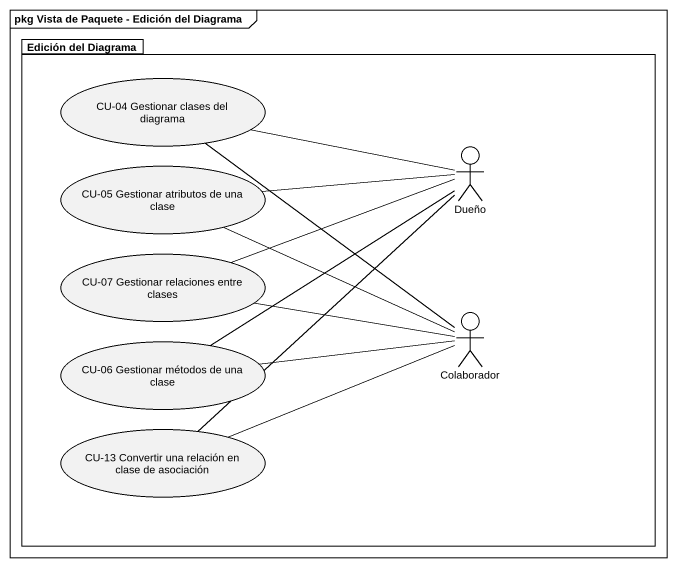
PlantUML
@startuml
mainframe pkg Vista de Paquete - Edición del Diagrama
package "Edición del Diagrama" as Edición_del_Diagrama {
  usecase "CU-04 Gestionar clases del diagrama" as CU_04_Gestionar_clases_del
  usecase "CU-05 Gestionar atributos de una clase" as CU_05_Gestionar_atributos
  actor Dueño
  usecase "CU-07 Gestionar relaciones entre clases" as CU_07_Gestionar_relaciones
  usecase "CU-06 Gestionar métodos de una clase" as CU_06_Gestionar_métodos_de
  actor Colaborador
  usecase "CU-13 Convertir una relación en clase de asociación" as CU_13_Convertir_una
}
Dueño -left- CU_04_Gestionar_clases_del
Dueño -left- CU_05_Gestionar_atributos
Dueño -left- CU_07_Gestionar_relaciones
Dueño -left- CU_06_Gestionar_métodos_de
Dueño -- CU_13_Convertir_una
Colaborador -up- CU_04_Gestionar_clases_del
Colaborador -left- CU_05_Gestionar_atributos
Colaborador -left- CU_07_Gestionar_relaciones
Colaborador -left- CU_06_Gestionar_métodos_de
Colaborador -left- CU_13_Convertir_una
@enduml
